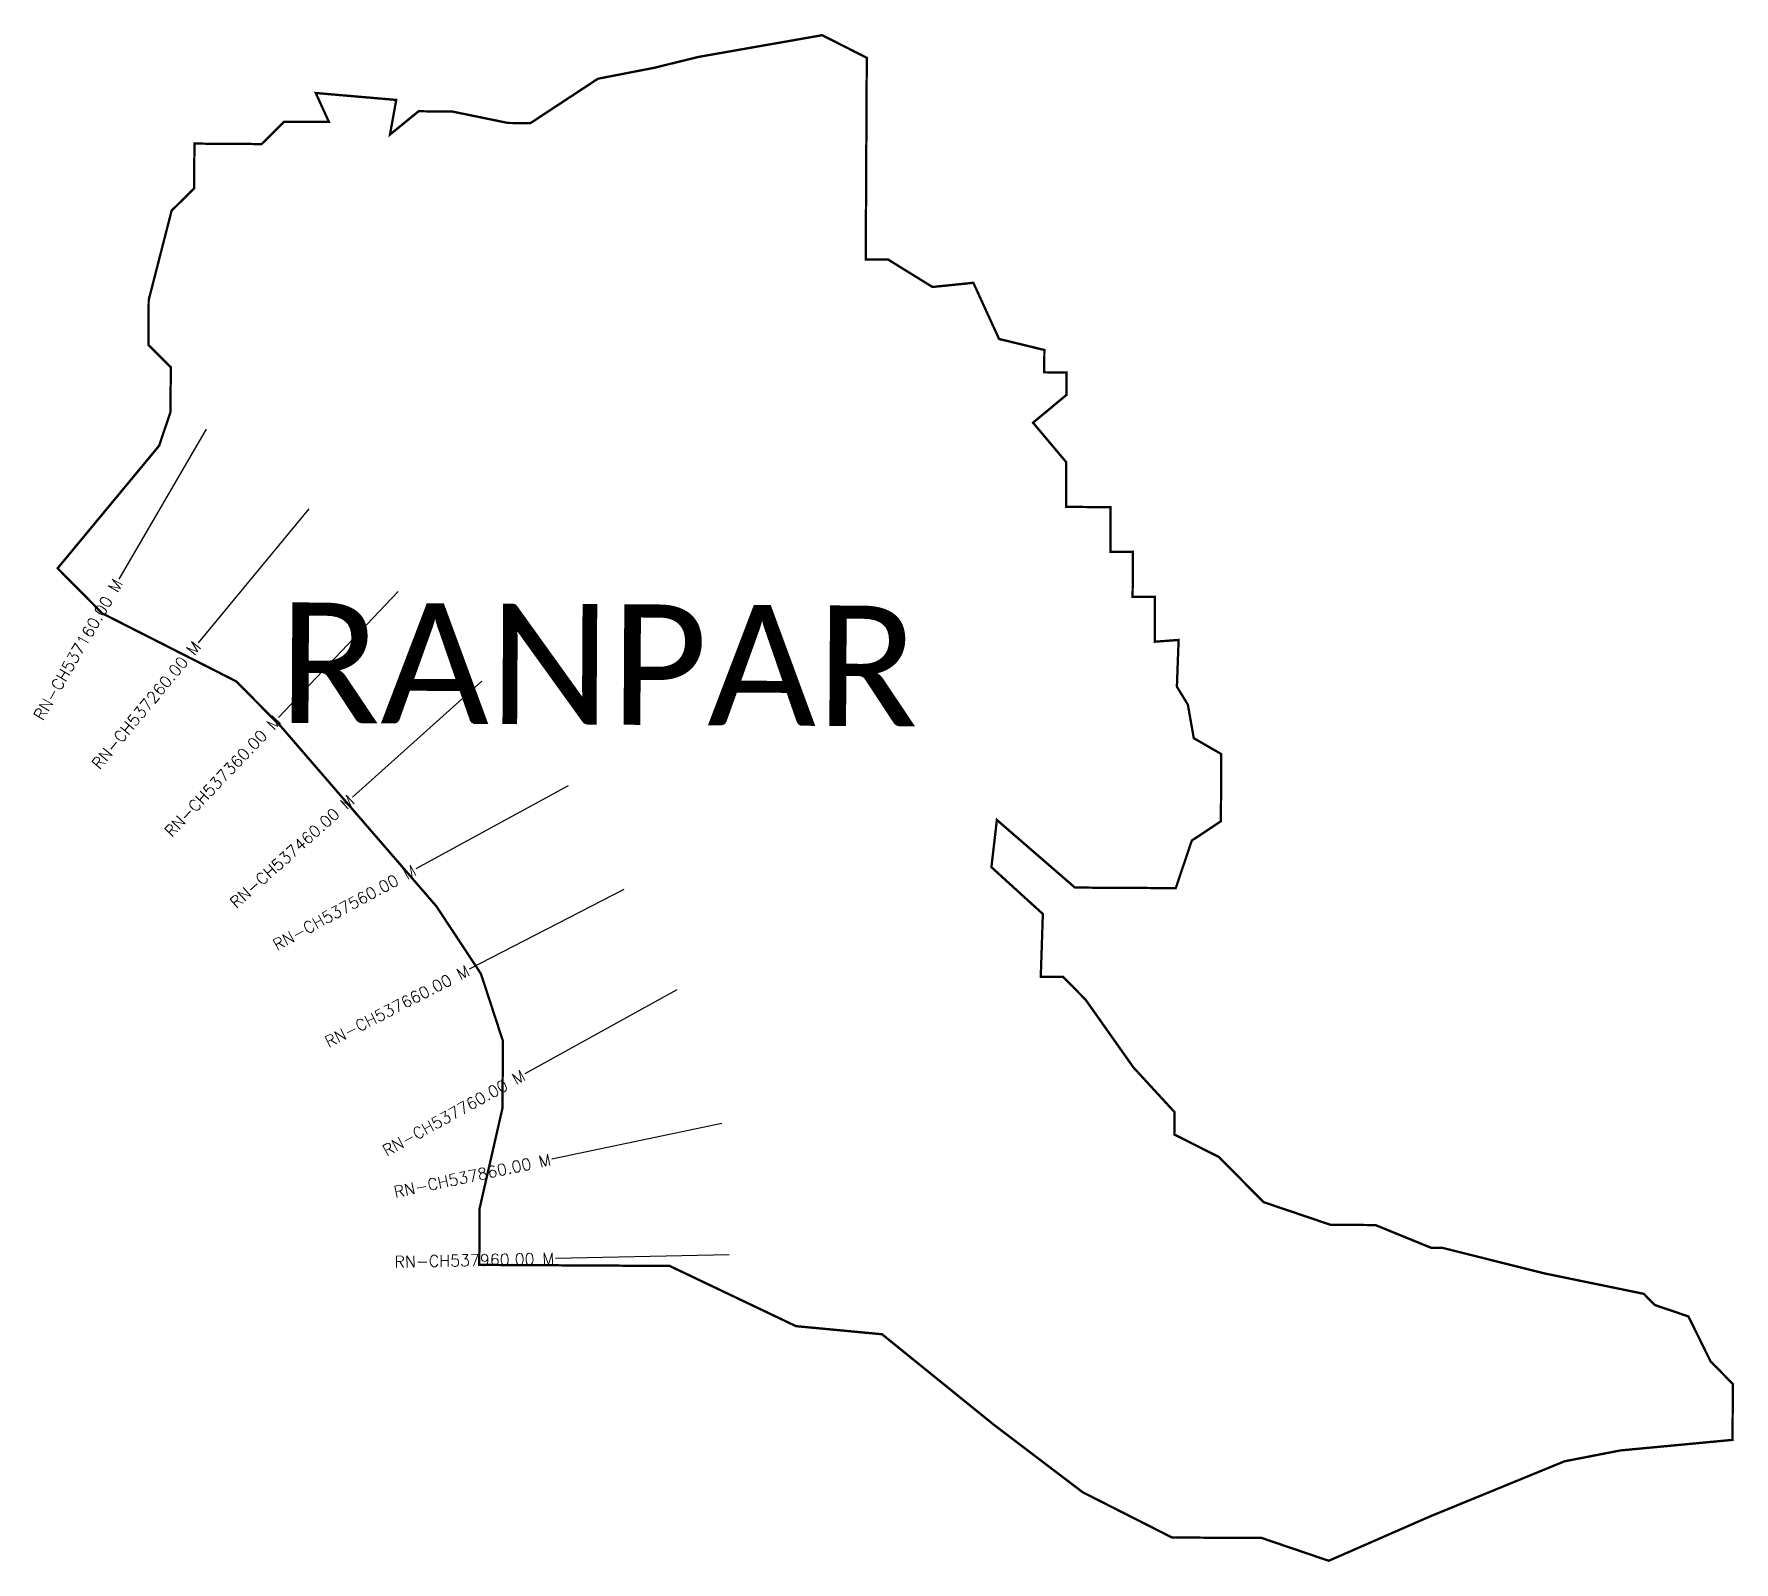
# Model space of a CAD drawing. Header units: metres. Extents: x 318500 to 319968, y 1868080 to 1869399.
import ezdxf
from ezdxf.enums import TextEntityAlignment as Align

# ---------------------------------------------------------------- set-up
doc = ezdxf.new("R2010")
doc.units = ezdxf.units.M
for name, color, linetype in [('CS', 134, 'Continuous'), ('CSMark', 6, 'Continuous'), ('VILLAGE NAME', 250, 'Continuous')]:
    doc.layers.add(name, color=color, linetype=linetype)
doc.styles.get("Standard").update_dxf_attribs({"font": 'simplex.shx'})

msp = doc.modelspace()

# ---------------------------------------------------------------- linework, layer by layer
at = {"color": 6, "const_width": 2, "flags": 128}
msp.add_lwpolyline([(318638.7, 1869304.8), (318696.7, 1869304.4), (318716.1, 1869323.7), (318754.8, 1869323.5), (318743.4, 1869348.5), (318812.9, 1869342.5), (318807.5, 1869312.6), (318832.2, 1869332.7), (318861.2, 1869332.5), (318909.5, 1869322.6), (318928.8, 1869322.5), (318987, 1869360.8), (319035.4, 1869370.2), (319074.1, 1869379.7), (319180.6, 1869398.4), (319219.1, 1869378.9), (319218.2, 1869204.8), (319237.5, 1869204.7), (319275.8, 1869181), (319311.1, 1869184.6), (319333.3, 1869136.1), (319372.4, 1869126.6), (319372.3, 1869107.3), (319391.6, 1869107.2), (319391.5, 1869087.8), (319362.6, 1869063.8), (319391.2, 1869029.8), (319391.2, 1868991.1), (319429.6, 1868990.9), (319429.4, 1868952.3), (319448.8, 1868952.2), (319448.6, 1868913.5), (319467.9, 1868913.4), (319467.7, 1868874.7), (319488.3, 1868876.2), (319486.8, 1868835.9), (319496.3, 1868820.3), (319501.4, 1868791.4), (319525.1, 1868777.7), (319524.8, 1868719.7), (319499.7, 1868703), (319485.8, 1868661.9), (319398.8, 1868662.4), (319331.4, 1868720.8), (319326.7, 1868680), (319371.1, 1868639.6), (319369.3, 1868585.3), (319388.7, 1868585.2), (319407.9, 1868565.7), (319449.3, 1868507.1), (319484.7, 1868468.6), (319484.6, 1868449.2), (319523.2, 1868429.7), (319561.6, 1868390.8), (319619.5, 1868371.2), (319658.2, 1868371), (319706.4, 1868351.3), (319716.1, 1868351.3), (319803.9, 1868329.3), (319889.9, 1868311.6), (319899.5, 1868301.9), (319928.4, 1868292.1), (319947.5, 1868253.3), (319966.7, 1868233.8), (319966.5, 1868185.5), (319869.8, 1868176.4), (319821.4, 1868167), (319705.1, 1868119.3), (319617.9, 1868081.1), (319560, 1868100.8), (319482.6, 1868101.2), (319405.5, 1868140.3), (319328.5, 1868198.8), (319232.3, 1868276.7), (319158, 1868283.7), (319048.9, 1868335.7), (318884.6, 1868336.6), (318884.8, 1868385), (318904.6, 1868471.9), (318905, 1868529.9), (318886, 1868588), (318847.6, 1868646.2), (318780.4, 1868723.9), (318713.2, 1868801.7), (318674.7, 1868840.5), (318559.1, 1868899.2), (318520.6, 1868938.1), (318608.2, 1869043.9), (318618, 1869072.9), (318618.3, 1869111.6), (318599, 1869131), (318599.2, 1869169.7), (318619, 1869246.9), (318638.4, 1869266.1), (318638.7, 1869304.8)], dxfattribs=at)
at = {"layer": 'CS'}
for p, q in [((318648.9, 1869058.2), (318573.5, 1868928.6)), ((318737.5, 1868989.3), (318641.8, 1868873.8)), ((318814.7, 1868918), (318711.3, 1868809.3)), ((318886.8, 1868840.5), (318775.2, 1868740.4)), ((318961.4, 1868750.3), (318829.7, 1868678.6)), ((319009.4, 1868660.6), (318876, 1868592)), ((319055.1, 1868574.2), (318923.9, 1868501.6)), ((319093.9, 1868458.8), (318947.1, 1868428)), ((319100.4, 1868345.3), (318950.4, 1868342.2))]:
    msp.add_line(p, q, dxfattribs=at)

# ---------------------------------------------------------------- texts
at = {"layer": 'CSMark'}
for s, rotation, p in [('RN-CH537160.00 M', 59.8203, (318573, 1868927.7)), ('RN-CH537260.00 M', 50.3575, (318641.1, 1868873.1)), ('RN-CH537360.00 M', 46.4086, (318710.6, 1868808.6)), ('RN-CH537460.00 M', 41.8833, (318774.4, 1868739.7)), ('RN-CH537560.00 M', 28.5894, (318828.8, 1868678.1)), ('RN-CH537660.00 M', 27.2196, (318875.1, 1868591.5)), ('RN-CH537760.00 M', 28.9494, (318923, 1868501.1)), ('RN-CH537860.00 M', 11.8724, (318946.1, 1868427.7)), ('RN-CH537960.00 M', 1.2058, (318949.4, 1868342.1))]:
    msp.add_text(s, height=10, rotation=rotation, dxfattribs=at).set_placement(p, align=Align.MIDDLE_RIGHT)
at = {"layer": 'VILLAGE NAME', "insert": (318711.6, 1868908.7), "char_height": 104.042, "attachment_point": 1, "rotation": 359.6762}
msp.add_mtext_dynamic_manual_height_columns('{\\fCalibri|b0|i0|c0|p34;RANPAR}', width=700.08, gutter_width=520.2, heights=[0], dxfattribs=at)

doc.saveas('drawing.dxf')
